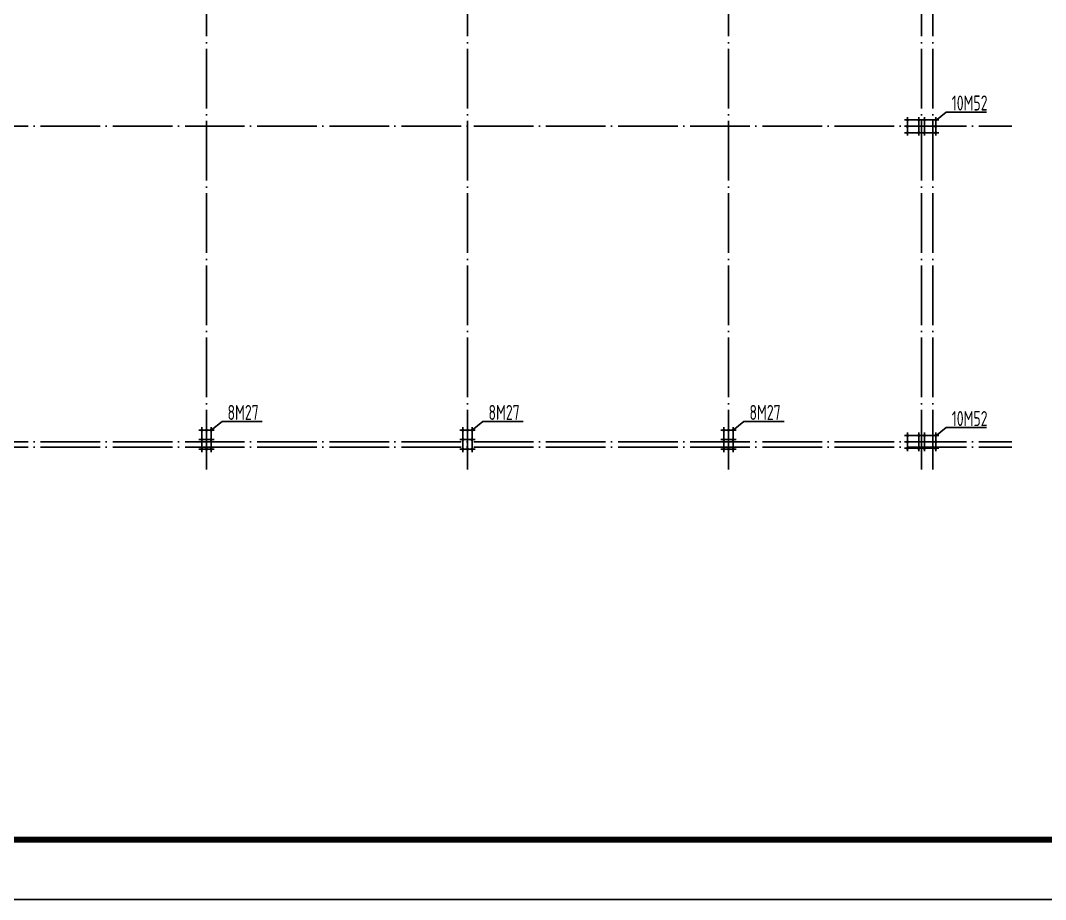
# Model space of a CAD drawing. Extents: x 69728788 to 150676229, y 15322671 to 43663798.
# Drawn here: x 75199015 to 75233381, y 20524503 to 20553960 of the extents above; entities that cross this region are included whole.
import ezdxf

# ---------------------------------------------------------------- set-up
doc = ezdxf.new("R2010")
doc.units = 0
doc.header["$LTSCALE"] = 1000
doc.header["$MEASUREMENT"] = 0
doc.linetypes.add('DOTE', pattern=[2.42, 2, -0.2, 0.02, -0.2])
for name, color, linetype in [('10', 7, 'CONTINUOUS'), ('DOTE', 251, 'DOTE'), ('PUB_TITLE', 4, 'CONTINUOUS'), ('WALL', 4, 'CONTINUOUS'), ('底线', 250, 'CONTINUOUS')]:
    doc.layers.add(name, color=color, linetype=linetype)
doc.styles.add('TSSD_Rein', font='atssdeng.shx', dxfattribs={"width": 0.7, "bigfont": 'atssdchn.shx'})

msp = doc.modelspace()

# ---------------------------------------------------------------- linework, layer by layer
at = {"layer": '10'}
for p, q in [((75228648.1, 20550628.5), (75228744.1, 20550628.5)), ((75228648.1, 20550628.5), (75228744.1, 20550628.5)), ((75228648.1, 20550628.5), (75228744.1, 20550628.5)), ((75228648.1, 20550628.5), (75228744.1, 20550628.5)), ((75228750.5, 20550723.6), (75228750.5, 20550533.4)), ((75228750.5, 20550723.6), (75228750.5, 20550533.4)), ((75228750.5, 20550723.6), (75228750.5, 20550533.4)), ((75228750.5, 20550723.6), (75228750.5, 20550533.4)), ((75228750.5, 20550508.6), (75228750.5, 20550318.4)), ((75228750.5, 20550508.6), (75228750.5, 20550318.4)), ((75228750.5, 20550508.6), (75228750.5, 20550318.4)), ((75228750.5, 20550508.6), (75228750.5, 20550318.4)), ((75228755.5, 20550628.5), (75228851.5, 20550628.5)), ((75229028.1, 20550628.5), (75229124.1, 20550628.5)), ((75229028.1, 20550628.5), (75229124.1, 20550628.5)), ((75229028.1, 20550628.5), (75229124.1, 20550628.5)), ((75229028.1, 20550628.5), (75229124.1, 20550628.5)), ((75229130.5, 20550723.6), (75229130.5, 20550533.4)), ((75229130.5, 20550723.6), (75229130.5, 20550533.4)), ((75229130.5, 20550723.6), (75229130.5, 20550533.4)), ((75229130.5, 20550723.6), (75229130.5, 20550533.4)), ((75229135.5, 20550628.5), (75229231.5, 20550628.5)), ((75229218.1, 20550628.5), (75229314.1, 20550628.5)), ((75229218.1, 20550628.5), (75229314.1, 20550628.5)), ((75229218.1, 20550628.5), (75229314.1, 20550628.5)), ((75229218.1, 20550628.5), (75229314.1, 20550628.5)), ((75229320.5, 20550723.6), (75229320.5, 20550533.4)), ((75229320.5, 20550723.6), (75229320.5, 20550533.4)), ((75229320.5, 20550723.6), (75229320.5, 20550533.4)), ((75229320.5, 20550723.6), (75229320.5, 20550533.4)), ((75229325.5, 20550628.5), (75229421.5, 20550628.5)), ((75229598.1, 20550628.5), (75229694.1, 20550628.5)), ((75229598.1, 20550628.5), (75229694.1, 20550628.5)), ((75229598.1, 20550628.5), (75229694.1, 20550628.5)), ((75229598.1, 20550628.5), (75229694.1, 20550628.5)), ((75229700.5, 20550723.6), (75229700.5, 20550533.4)), ((75229700.5, 20550723.6), (75229700.5, 20550533.4)), ((75229700.5, 20550723.6), (75229700.5, 20550533.4)), ((75229700.5, 20550723.6), (75229700.5, 20550533.4)), ((75229700.5, 20550508.6), (75229700.5, 20550318.4)), ((75229700.5, 20550508.6), (75229700.5, 20550318.4)), ((75229700.5, 20550508.6), (75229700.5, 20550318.4)), ((75229700.5, 20550508.6), (75229700.5, 20550318.4)), ((75229705.5, 20550628.5), (75229801.5, 20550628.5)), ((75228648.1, 20550413.5), (75228744.1, 20550413.5)), ((75228648.1, 20550413.5), (75228744.1, 20550413.5)), ((75228648.1, 20550413.5), (75228744.1, 20550413.5)), ((75228648.1, 20550413.5), (75228744.1, 20550413.5)), ((75228648.1, 20550198.5), (75228744.1, 20550198.5)), ((75228648.1, 20550198.5), (75228744.1, 20550198.5)), ((75228648.1, 20550198.5), (75228744.1, 20550198.5)), ((75228648.1, 20550198.5), (75228744.1, 20550198.5)), ((75228750.5, 20550293.6), (75228750.5, 20550103.4)), ((75228750.5, 20550293.6), (75228750.5, 20550103.4)), ((75228750.5, 20550293.6), (75228750.5, 20550103.4)), ((75228750.5, 20550293.6), (75228750.5, 20550103.4)), ((75228755.5, 20550413.5), (75228851.5, 20550413.5)), ((75228755.5, 20550198.5), (75228851.5, 20550198.5)), ((75229028.1, 20550198.5), (75229124.1, 20550198.5)), ((75229028.1, 20550198.5), (75229124.1, 20550198.5)), ((75229028.1, 20550198.5), (75229124.1, 20550198.5)), ((75229028.1, 20550198.5), (75229124.1, 20550198.5)), ((75229130.5, 20550293.6), (75229130.5, 20550103.4)), ((75229130.5, 20550293.6), (75229130.5, 20550103.4)), ((75229130.5, 20550293.6), (75229130.5, 20550103.4)), ((75229130.5, 20550293.6), (75229130.5, 20550103.4)), ((75229135.5, 20550198.5), (75229231.5, 20550198.5)), ((75229218.1, 20550198.5), (75229314.1, 20550198.5)), ((75229218.1, 20550198.5), (75229314.1, 20550198.5)), ((75229218.1, 20550198.5), (75229314.1, 20550198.5)), ((75229218.1, 20550198.5), (75229314.1, 20550198.5)), ((75229320.5, 20550293.6), (75229320.5, 20550103.4)), ((75229320.5, 20550293.6), (75229320.5, 20550103.4)), ((75229320.5, 20550293.6), (75229320.5, 20550103.4)), ((75229320.5, 20550293.6), (75229320.5, 20550103.4)), ((75229325.5, 20550198.5), (75229421.5, 20550198.5)), ((75229598.1, 20550413.5), (75229694.1, 20550413.5)), ((75229598.1, 20550413.5), (75229694.1, 20550413.5)), ((75229598.1, 20550413.5), (75229694.1, 20550413.5)), ((75229598.1, 20550413.5), (75229694.1, 20550413.5)), ((75229598.1, 20550198.5), (75229694.1, 20550198.5)), ((75229598.1, 20550198.5), (75229694.1, 20550198.5)), ((75229598.1, 20550198.5), (75229694.1, 20550198.5)), ((75229598.1, 20550198.5), (75229694.1, 20550198.5)), ((75229700.5, 20550293.6), (75229700.5, 20550103.4)), ((75229700.5, 20550293.6), (75229700.5, 20550103.4)), ((75229700.5, 20550293.6), (75229700.5, 20550103.4)), ((75229700.5, 20550293.6), (75229700.5, 20550103.4)), ((75229705.5, 20550413.5), (75229801.5, 20550413.5)), ((75229705.5, 20550198.5), (75229801.5, 20550198.5)), ((75204993.1, 20540233.5), (75205089.1, 20540233.5)), ((75204993.1, 20540233.5), (75205089.1, 20540233.5)), ((75204993.1, 20540233.5), (75205089.1, 20540233.5)), ((75204993.1, 20540233.5), (75205089.1, 20540233.5)), ((75205095.5, 20540328.6), (75205095.5, 20540138.4)), ((75205095.5, 20540328.6), (75205095.5, 20540138.4)), ((75205095.5, 20540328.6), (75205095.5, 20540138.4)), ((75205095.5, 20540328.6), (75205095.5, 20540138.4)), ((75205100.5, 20540233.5), (75205201.5, 20540233.5)), ((75205143.1, 20540233.5), (75205244.1, 20540233.5)), ((75205143.1, 20540233.5), (75205244.1, 20540233.5)), ((75205143.1, 20540233.5), (75205244.1, 20540233.5)), ((75205143.1, 20540233.5), (75205244.1, 20540233.5)), ((75205250.5, 20540328.6), (75205250.5, 20540138.4)), ((75205250.5, 20540328.6), (75205250.5, 20540138.4)), ((75205250.5, 20540328.6), (75205250.5, 20540138.4)), ((75205250.5, 20540328.6), (75205250.5, 20540138.4)), ((75205255.5, 20540233.5), (75205356.5, 20540233.5)), ((75205298.1, 20540233.5), (75205399.1, 20540233.5)), ((75205298.1, 20540233.5), (75205399.1, 20540233.5)), ((75205298.1, 20540233.5), (75205399.1, 20540233.5)), ((75205298.1, 20540233.5), (75205399.1, 20540233.5)), ((75205405.5, 20540328.6), (75205405.5, 20540138.4)), ((75205405.5, 20540328.6), (75205405.5, 20540138.4)), ((75205405.5, 20540328.6), (75205405.5, 20540138.4)), ((75205405.5, 20540328.6), (75205405.5, 20540138.4)), ((75205410.5, 20540233.5), (75205506.5, 20540233.5)), ((75213743.1, 20540233.5), (75213839.1, 20540233.5)), ((75213743.1, 20540233.5), (75213839.1, 20540233.5)), ((75213743.1, 20540233.5), (75213839.1, 20540233.5)), ((75213743.1, 20540233.5), (75213839.1, 20540233.5)), ((75213845.5, 20540328.6), (75213845.5, 20540138.4)), ((75213845.5, 20540328.6), (75213845.5, 20540138.4)), ((75213845.5, 20540328.6), (75213845.5, 20540138.4)), ((75213845.5, 20540328.6), (75213845.5, 20540138.4)), ((75213850.5, 20540233.5), (75213951.5, 20540233.5)), ((75213893.1, 20540233.5), (75213994.1, 20540233.5)), ((75213893.1, 20540233.5), (75213994.1, 20540233.5)), ((75213893.1, 20540233.5), (75213994.1, 20540233.5)), ((75213893.1, 20540233.5), (75213994.1, 20540233.5)), ((75214000.5, 20540328.6), (75214000.5, 20540138.4)), ((75214000.5, 20540328.6), (75214000.5, 20540138.4)), ((75214000.5, 20540328.6), (75214000.5, 20540138.4)), ((75214000.5, 20540328.6), (75214000.5, 20540138.4)), ((75214005.5, 20540233.5), (75214106.5, 20540233.5)), ((75214048.1, 20540233.5), (75214149.1, 20540233.5)), ((75214048.1, 20540233.5), (75214149.1, 20540233.5)), ((75214048.1, 20540233.5), (75214149.1, 20540233.5)), ((75214048.1, 20540233.5), (75214149.1, 20540233.5)), ((75214155.5, 20540328.6), (75214155.5, 20540138.4)), ((75214155.5, 20540328.6), (75214155.5, 20540138.4)), ((75214155.5, 20540328.6), (75214155.5, 20540138.4)), ((75214155.5, 20540328.6), (75214155.5, 20540138.4)), ((75214160.5, 20540233.5), (75214256.5, 20540233.5)), ((75222493.1, 20540233.5), (75222589.1, 20540233.5)), ((75222493.1, 20540233.5), (75222589.1, 20540233.5)), ((75222493.1, 20540233.5), (75222589.1, 20540233.5)), ((75222493.1, 20540233.5), (75222589.1, 20540233.5)), ((75222595.5, 20540328.6), (75222595.5, 20540138.4)), ((75222595.5, 20540328.6), (75222595.5, 20540138.4)), ((75222595.5, 20540328.6), (75222595.5, 20540138.4)), ((75222595.5, 20540328.6), (75222595.5, 20540138.4)), ((75222600.5, 20540233.5), (75222701.5, 20540233.5)), ((75222643.1, 20540233.5), (75222744.1, 20540233.5)), ((75222643.1, 20540233.5), (75222744.1, 20540233.5)), ((75222643.1, 20540233.5), (75222744.1, 20540233.5)), ((75222643.1, 20540233.5), (75222744.1, 20540233.5)), ((75222750.5, 20540328.6), (75222750.5, 20540138.4)), ((75222750.5, 20540328.6), (75222750.5, 20540138.4)), ((75222750.5, 20540328.6), (75222750.5, 20540138.4)), ((75222750.5, 20540328.6), (75222750.5, 20540138.4)), ((75222755.5, 20540233.5), (75222856.5, 20540233.5)), ((75222798.1, 20540233.5), (75222899.1, 20540233.5)), ((75222798.1, 20540233.5), (75222899.1, 20540233.5)), ((75222798.1, 20540233.5), (75222899.1, 20540233.5)), ((75222798.1, 20540233.5), (75222899.1, 20540233.5)), ((75222905.5, 20540328.6), (75222905.5, 20540138.4)), ((75222905.5, 20540328.6), (75222905.5, 20540138.4)), ((75222905.5, 20540328.6), (75222905.5, 20540138.4)), ((75222905.5, 20540328.6), (75222905.5, 20540138.4)), ((75222910.5, 20540233.5), (75223006.5, 20540233.5)), ((75228750.5, 20540148.6), (75228750.5, 20539958.4)), ((75228750.5, 20540148.6), (75228750.5, 20539958.4)), ((75228750.5, 20540148.6), (75228750.5, 20539958.4)), ((75228750.5, 20540148.6), (75228750.5, 20539958.4)), ((75229130.5, 20540148.6), (75229130.5, 20539958.4)), ((75229130.5, 20540148.6), (75229130.5, 20539958.4)), ((75229130.5, 20540148.6), (75229130.5, 20539958.4)), ((75229130.5, 20540148.6), (75229130.5, 20539958.4)), ((75229320.5, 20540148.6), (75229320.5, 20539958.4)), ((75229320.5, 20540148.6), (75229320.5, 20539958.4)), ((75229320.5, 20540148.6), (75229320.5, 20539958.4)), ((75229320.5, 20540148.6), (75229320.5, 20539958.4)), ((75229700.5, 20540148.6), (75229700.5, 20539958.4)), ((75229700.5, 20540148.6), (75229700.5, 20539958.4)), ((75229700.5, 20540148.6), (75229700.5, 20539958.4)), ((75229700.5, 20540148.6), (75229700.5, 20539958.4)), ((75204993.1, 20539913.5), (75205089.1, 20539913.5)), ((75204993.1, 20539913.5), (75205089.1, 20539913.5)), ((75204993.1, 20539913.5), (75205089.1, 20539913.5)), ((75204993.1, 20539913.5), (75205089.1, 20539913.5)), ((75205095.5, 20540008.6), (75205095.5, 20539818.4)), ((75205095.5, 20540008.6), (75205095.5, 20539818.4)), ((75205095.5, 20540008.6), (75205095.5, 20539818.4)), ((75205095.5, 20540008.6), (75205095.5, 20539818.4)), ((75205100.5, 20539913.5), (75205201.5, 20539913.5)), ((75205298.1, 20539913.5), (75205399.1, 20539913.5)), ((75205298.1, 20539913.5), (75205399.1, 20539913.5)), ((75205298.1, 20539913.5), (75205399.1, 20539913.5)), ((75205298.1, 20539913.5), (75205399.1, 20539913.5)), ((75205405.5, 20540008.6), (75205405.5, 20539818.4)), ((75205405.5, 20540008.6), (75205405.5, 20539818.4)), ((75205405.5, 20540008.6), (75205405.5, 20539818.4)), ((75205405.5, 20540008.6), (75205405.5, 20539818.4)), ((75205410.5, 20539913.5), (75205506.5, 20539913.5)), ((75213743.1, 20539913.5), (75213839.1, 20539913.5)), ((75213743.1, 20539913.5), (75213839.1, 20539913.5)), ((75213743.1, 20539913.5), (75213839.1, 20539913.5)), ((75213743.1, 20539913.5), (75213839.1, 20539913.5)), ((75213845.5, 20540008.6), (75213845.5, 20539818.4)), ((75213845.5, 20540008.6), (75213845.5, 20539818.4)), ((75213845.5, 20540008.6), (75213845.5, 20539818.4)), ((75213845.5, 20540008.6), (75213845.5, 20539818.4)), ((75213850.5, 20539913.5), (75213951.5, 20539913.5)), ((75214048.1, 20539913.5), (75214149.1, 20539913.5)), ((75214048.1, 20539913.5), (75214149.1, 20539913.5)), ((75214048.1, 20539913.5), (75214149.1, 20539913.5)), ((75214048.1, 20539913.5), (75214149.1, 20539913.5)), ((75214155.5, 20540008.6), (75214155.5, 20539818.4)), ((75214155.5, 20540008.6), (75214155.5, 20539818.4)), ((75214155.5, 20540008.6), (75214155.5, 20539818.4)), ((75214155.5, 20540008.6), (75214155.5, 20539818.4)), ((75214160.5, 20539913.5), (75214256.5, 20539913.5)), ((75222493.1, 20539913.5), (75222589.1, 20539913.5)), ((75222493.1, 20539913.5), (75222589.1, 20539913.5)), ((75222493.1, 20539913.5), (75222589.1, 20539913.5)), ((75222493.1, 20539913.5), (75222589.1, 20539913.5)), ((75222595.5, 20540008.6), (75222595.5, 20539818.4)), ((75222595.5, 20540008.6), (75222595.5, 20539818.4)), ((75222595.5, 20540008.6), (75222595.5, 20539818.4)), ((75222595.5, 20540008.6), (75222595.5, 20539818.4)), ((75222600.5, 20539913.5), (75222701.5, 20539913.5)), ((75222798.1, 20539913.5), (75222899.1, 20539913.5)), ((75222798.1, 20539913.5), (75222899.1, 20539913.5)), ((75222798.1, 20539913.5), (75222899.1, 20539913.5)), ((75222798.1, 20539913.5), (75222899.1, 20539913.5)), ((75222905.5, 20540008.6), (75222905.5, 20539818.4)), ((75222905.5, 20540008.6), (75222905.5, 20539818.4)), ((75222905.5, 20540008.6), (75222905.5, 20539818.4)), ((75222905.5, 20540008.6), (75222905.5, 20539818.4)), ((75222910.5, 20539913.5), (75223006.5, 20539913.5)), ((75228648.1, 20540053.5), (75228744.1, 20540053.5)), ((75228648.1, 20540053.5), (75228744.1, 20540053.5)), ((75228648.1, 20540053.5), (75228744.1, 20540053.5)), ((75228648.1, 20540053.5), (75228744.1, 20540053.5)), ((75228648.1, 20539838.5), (75228744.1, 20539838.5)), ((75228648.1, 20539838.5), (75228744.1, 20539838.5)), ((75228648.1, 20539838.5), (75228744.1, 20539838.5)), ((75228648.1, 20539838.5), (75228744.1, 20539838.5)), ((75228750.5, 20539933.6), (75228750.5, 20539743.4)), ((75228750.5, 20539933.6), (75228750.5, 20539743.4)), ((75228750.5, 20539933.6), (75228750.5, 20539743.4)), ((75228750.5, 20539933.6), (75228750.5, 20539743.4)), ((75228755.5, 20540053.5), (75228851.5, 20540053.5)), ((75228755.5, 20539838.5), (75228851.5, 20539838.5)), ((75229028.1, 20540053.5), (75229124.1, 20540053.5)), ((75229028.1, 20540053.5), (75229124.1, 20540053.5)), ((75229028.1, 20540053.5), (75229124.1, 20540053.5)), ((75229028.1, 20540053.5), (75229124.1, 20540053.5)), ((75229135.5, 20540053.5), (75229231.5, 20540053.5)), ((75229218.1, 20540053.5), (75229314.1, 20540053.5)), ((75229218.1, 20540053.5), (75229314.1, 20540053.5)), ((75229218.1, 20540053.5), (75229314.1, 20540053.5)), ((75229218.1, 20540053.5), (75229314.1, 20540053.5)), ((75229325.5, 20540053.5), (75229421.5, 20540053.5)), ((75229598.1, 20540053.5), (75229694.1, 20540053.5)), ((75229598.1, 20540053.5), (75229694.1, 20540053.5)), ((75229598.1, 20540053.5), (75229694.1, 20540053.5)), ((75229598.1, 20540053.5), (75229694.1, 20540053.5)), ((75229598.1, 20539838.5), (75229694.1, 20539838.5)), ((75229598.1, 20539838.5), (75229694.1, 20539838.5)), ((75229598.1, 20539838.5), (75229694.1, 20539838.5)), ((75229598.1, 20539838.5), (75229694.1, 20539838.5)), ((75229700.5, 20539933.6), (75229700.5, 20539743.4)), ((75229700.5, 20539933.6), (75229700.5, 20539743.4)), ((75229700.5, 20539933.6), (75229700.5, 20539743.4)), ((75229700.5, 20539933.6), (75229700.5, 20539743.4)), ((75229705.5, 20540053.5), (75229801.5, 20540053.5)), ((75229705.5, 20539838.5), (75229801.5, 20539838.5)), ((75204993.1, 20539593.5), (75205089.1, 20539593.5)), ((75204993.1, 20539593.5), (75205089.1, 20539593.5)), ((75204993.1, 20539593.5), (75205089.1, 20539593.5)), ((75204993.1, 20539593.5), (75205089.1, 20539593.5)), ((75205095.5, 20539688.6), (75205095.5, 20539498.4)), ((75205095.5, 20539688.6), (75205095.5, 20539498.4)), ((75205095.5, 20539688.6), (75205095.5, 20539498.4)), ((75205095.5, 20539688.6), (75205095.5, 20539498.4)), ((75205100.5, 20539593.5), (75205201.5, 20539593.5)), ((75205143.1, 20539593.5), (75205244.1, 20539593.5)), ((75205143.1, 20539593.5), (75205244.1, 20539593.5)), ((75205143.1, 20539593.5), (75205244.1, 20539593.5)), ((75205143.1, 20539593.5), (75205244.1, 20539593.5)), ((75205250.5, 20539688.6), (75205250.5, 20539498.4)), ((75205250.5, 20539688.6), (75205250.5, 20539498.4)), ((75205250.5, 20539688.6), (75205250.5, 20539498.4)), ((75205250.5, 20539688.6), (75205250.5, 20539498.4)), ((75205255.5, 20539593.5), (75205356.5, 20539593.5)), ((75205298.1, 20539593.5), (75205399.1, 20539593.5)), ((75205298.1, 20539593.5), (75205399.1, 20539593.5)), ((75205298.1, 20539593.5), (75205399.1, 20539593.5)), ((75205298.1, 20539593.5), (75205399.1, 20539593.5)), ((75205405.5, 20539688.6), (75205405.5, 20539498.4)), ((75205405.5, 20539688.6), (75205405.5, 20539498.4)), ((75205405.5, 20539688.6), (75205405.5, 20539498.4)), ((75205405.5, 20539688.6), (75205405.5, 20539498.4)), ((75205410.5, 20539593.5), (75205506.5, 20539593.5)), ((75213743.1, 20539593.5), (75213839.1, 20539593.5)), ((75213743.1, 20539593.5), (75213839.1, 20539593.5)), ((75213743.1, 20539593.5), (75213839.1, 20539593.5)), ((75213743.1, 20539593.5), (75213839.1, 20539593.5)), ((75213845.5, 20539688.6), (75213845.5, 20539498.4)), ((75213845.5, 20539688.6), (75213845.5, 20539498.4)), ((75213845.5, 20539688.6), (75213845.5, 20539498.4)), ((75213845.5, 20539688.6), (75213845.5, 20539498.4)), ((75213850.5, 20539593.5), (75213951.5, 20539593.5)), ((75213893.1, 20539593.5), (75213994.1, 20539593.5)), ((75213893.1, 20539593.5), (75213994.1, 20539593.5)), ((75213893.1, 20539593.5), (75213994.1, 20539593.5)), ((75213893.1, 20539593.5), (75213994.1, 20539593.5)), ((75214000.5, 20539688.6), (75214000.5, 20539498.4)), ((75214000.5, 20539688.6), (75214000.5, 20539498.4)), ((75214000.5, 20539688.6), (75214000.5, 20539498.4)), ((75214000.5, 20539688.6), (75214000.5, 20539498.4)), ((75214005.5, 20539593.5), (75214106.5, 20539593.5)), ((75214048.1, 20539593.5), (75214149.1, 20539593.5)), ((75214048.1, 20539593.5), (75214149.1, 20539593.5)), ((75214048.1, 20539593.5), (75214149.1, 20539593.5)), ((75214048.1, 20539593.5), (75214149.1, 20539593.5)), ((75214155.5, 20539688.6), (75214155.5, 20539498.4)), ((75214155.5, 20539688.6), (75214155.5, 20539498.4)), ((75214155.5, 20539688.6), (75214155.5, 20539498.4)), ((75214155.5, 20539688.6), (75214155.5, 20539498.4)), ((75214160.5, 20539593.5), (75214256.5, 20539593.5)), ((75222493.1, 20539593.5), (75222589.1, 20539593.5)), ((75222493.1, 20539593.5), (75222589.1, 20539593.5)), ((75222493.1, 20539593.5), (75222589.1, 20539593.5)), ((75222493.1, 20539593.5), (75222589.1, 20539593.5)), ((75222595.5, 20539688.6), (75222595.5, 20539498.4)), ((75222595.5, 20539688.6), (75222595.5, 20539498.4)), ((75222595.5, 20539688.6), (75222595.5, 20539498.4)), ((75222595.5, 20539688.6), (75222595.5, 20539498.4)), ((75222600.5, 20539593.5), (75222701.5, 20539593.5)), ((75222643.1, 20539593.5), (75222744.1, 20539593.5)), ((75222643.1, 20539593.5), (75222744.1, 20539593.5)), ((75222643.1, 20539593.5), (75222744.1, 20539593.5)), ((75222643.1, 20539593.5), (75222744.1, 20539593.5)), ((75222750.5, 20539688.6), (75222750.5, 20539498.4)), ((75222750.5, 20539688.6), (75222750.5, 20539498.4)), ((75222750.5, 20539688.6), (75222750.5, 20539498.4)), ((75222750.5, 20539688.6), (75222750.5, 20539498.4)), ((75222755.5, 20539593.5), (75222856.5, 20539593.5)), ((75222798.1, 20539593.5), (75222899.1, 20539593.5)), ((75222798.1, 20539593.5), (75222899.1, 20539593.5)), ((75222798.1, 20539593.5), (75222899.1, 20539593.5)), ((75222798.1, 20539593.5), (75222899.1, 20539593.5)), ((75222905.5, 20539688.6), (75222905.5, 20539498.4)), ((75222905.5, 20539688.6), (75222905.5, 20539498.4)), ((75222905.5, 20539688.6), (75222905.5, 20539498.4)), ((75222905.5, 20539688.6), (75222905.5, 20539498.4)), ((75222910.5, 20539593.5), (75223006.5, 20539593.5)), ((75228648.1, 20539623.5), (75228744.1, 20539623.5)), ((75228648.1, 20539623.5), (75228744.1, 20539623.5)), ((75228648.1, 20539623.5), (75228744.1, 20539623.5)), ((75228648.1, 20539623.5), (75228744.1, 20539623.5)), ((75228750.5, 20539718.6), (75228750.5, 20539528.4)), ((75228750.5, 20539718.6), (75228750.5, 20539528.4)), ((75228750.5, 20539718.6), (75228750.5, 20539528.4)), ((75228750.5, 20539718.6), (75228750.5, 20539528.4)), ((75228755.5, 20539623.5), (75228851.5, 20539623.5)), ((75229028.1, 20539623.5), (75229124.1, 20539623.5)), ((75229028.1, 20539623.5), (75229124.1, 20539623.5)), ((75229028.1, 20539623.5), (75229124.1, 20539623.5)), ((75229028.1, 20539623.5), (75229124.1, 20539623.5)), ((75229130.5, 20539718.6), (75229130.5, 20539528.4)), ((75229130.5, 20539718.6), (75229130.5, 20539528.4)), ((75229130.5, 20539718.6), (75229130.5, 20539528.4)), ((75229130.5, 20539718.6), (75229130.5, 20539528.4)), ((75229135.5, 20539623.5), (75229231.5, 20539623.5)), ((75229218.1, 20539623.5), (75229314.1, 20539623.5)), ((75229218.1, 20539623.5), (75229314.1, 20539623.5)), ((75229218.1, 20539623.5), (75229314.1, 20539623.5)), ((75229218.1, 20539623.5), (75229314.1, 20539623.5)), ((75229320.5, 20539718.6), (75229320.5, 20539528.4)), ((75229320.5, 20539718.6), (75229320.5, 20539528.4)), ((75229320.5, 20539718.6), (75229320.5, 20539528.4)), ((75229320.5, 20539718.6), (75229320.5, 20539528.4)), ((75229325.5, 20539623.5), (75229421.5, 20539623.5)), ((75229598.1, 20539623.5), (75229694.1, 20539623.5)), ((75229598.1, 20539623.5), (75229694.1, 20539623.5)), ((75229598.1, 20539623.5), (75229694.1, 20539623.5)), ((75229598.1, 20539623.5), (75229694.1, 20539623.5)), ((75229700.5, 20539718.6), (75229700.5, 20539528.4)), ((75229700.5, 20539718.6), (75229700.5, 20539528.4)), ((75229700.5, 20539718.6), (75229700.5, 20539528.4)), ((75229700.5, 20539718.6), (75229700.5, 20539528.4)), ((75229705.5, 20539623.5), (75229801.5, 20539623.5))]:
    msp.add_line(p, q, dxfattribs=at)
at = {"layer": '10', "const_width": 51.2}
for points in [[(75228750.5, 20550602.9, 1), (75228750.5, 20550654.1, 1), (75228750.5, 20550602.9)], [(75228750.5, 20550602.9, 1), (75228750.5, 20550654.1, 1), (75228750.5, 20550602.9)], [(75228750.5, 20550602.9, 1), (75228750.5, 20550654.1, 1), (75228750.5, 20550602.9)], [(75228750.5, 20550602.9, 1), (75228750.5, 20550654.1, 1), (75228750.5, 20550602.9)], [(75228750.5, 20550387.9, 1), (75228750.5, 20550439.1, 1), (75228750.5, 20550387.9)], [(75228750.5, 20550387.9, 1), (75228750.5, 20550439.1, 1), (75228750.5, 20550387.9)], [(75228750.5, 20550387.9, 1), (75228750.5, 20550439.1, 1), (75228750.5, 20550387.9)], [(75228750.5, 20550387.9, 1), (75228750.5, 20550439.1, 1), (75228750.5, 20550387.9)], [(75229130.5, 20550602.9, 1), (75229130.5, 20550654.1, 1), (75229130.5, 20550602.9)], [(75229130.5, 20550602.9, 1), (75229130.5, 20550654.1, 1), (75229130.5, 20550602.9)], [(75229130.5, 20550602.9, 1), (75229130.5, 20550654.1, 1), (75229130.5, 20550602.9)], [(75229130.5, 20550602.9, 1), (75229130.5, 20550654.1, 1), (75229130.5, 20550602.9)], [(75229320.5, 20550602.9, 1), (75229320.5, 20550654.1, 1), (75229320.5, 20550602.9)], [(75229320.5, 20550602.9, 1), (75229320.5, 20550654.1, 1), (75229320.5, 20550602.9)], [(75229320.5, 20550602.9, 1), (75229320.5, 20550654.1, 1), (75229320.5, 20550602.9)], [(75229320.5, 20550602.9, 1), (75229320.5, 20550654.1, 1), (75229320.5, 20550602.9)], [(75229700.5, 20550602.9, 1), (75229700.5, 20550654.1, 1), (75229700.5, 20550602.9)], [(75229700.5, 20550602.9, 1), (75229700.5, 20550654.1, 1), (75229700.5, 20550602.9)], [(75229700.5, 20550602.9, 1), (75229700.5, 20550654.1, 1), (75229700.5, 20550602.9)], [(75229700.5, 20550602.9, 1), (75229700.5, 20550654.1, 1), (75229700.5, 20550602.9)], [(75229700.5, 20550387.9, 1), (75229700.5, 20550439.1, 1), (75229700.5, 20550387.9)], [(75229700.5, 20550387.9, 1), (75229700.5, 20550439.1, 1), (75229700.5, 20550387.9)], [(75229700.5, 20550387.9, 1), (75229700.5, 20550439.1, 1), (75229700.5, 20550387.9)], [(75229700.5, 20550387.9, 1), (75229700.5, 20550439.1, 1), (75229700.5, 20550387.9)], [(75228750.5, 20550172.9, 1), (75228750.5, 20550224.1, 1), (75228750.5, 20550172.9)], [(75228750.5, 20550172.9, 1), (75228750.5, 20550224.1, 1), (75228750.5, 20550172.9)], [(75228750.5, 20550172.9, 1), (75228750.5, 20550224.1, 1), (75228750.5, 20550172.9)], [(75228750.5, 20550172.9, 1), (75228750.5, 20550224.1, 1), (75228750.5, 20550172.9)], [(75229130.5, 20550172.9, 1), (75229130.5, 20550224.1, 1), (75229130.5, 20550172.9)], [(75229130.5, 20550172.9, 1), (75229130.5, 20550224.1, 1), (75229130.5, 20550172.9)], [(75229130.5, 20550172.9, 1), (75229130.5, 20550224.1, 1), (75229130.5, 20550172.9)], [(75229130.5, 20550172.9, 1), (75229130.5, 20550224.1, 1), (75229130.5, 20550172.9)], [(75229320.5, 20550172.9, 1), (75229320.5, 20550224.1, 1), (75229320.5, 20550172.9)], [(75229320.5, 20550172.9, 1), (75229320.5, 20550224.1, 1), (75229320.5, 20550172.9)], [(75229320.5, 20550172.9, 1), (75229320.5, 20550224.1, 1), (75229320.5, 20550172.9)], [(75229320.5, 20550172.9, 1), (75229320.5, 20550224.1, 1), (75229320.5, 20550172.9)], [(75229700.5, 20550172.9, 1), (75229700.5, 20550224.1, 1), (75229700.5, 20550172.9)], [(75229700.5, 20550172.9, 1), (75229700.5, 20550224.1, 1), (75229700.5, 20550172.9)], [(75229700.5, 20550172.9, 1), (75229700.5, 20550224.1, 1), (75229700.5, 20550172.9)], [(75229700.5, 20550172.9, 1), (75229700.5, 20550224.1, 1), (75229700.5, 20550172.9)], [(75205095.5, 20540207.9, 1), (75205095.5, 20540259.1, 1), (75205095.5, 20540207.9)], [(75205095.5, 20540207.9, 1), (75205095.5, 20540259.1, 1), (75205095.5, 20540207.9)], [(75205095.5, 20540207.9, 1), (75205095.5, 20540259.1, 1), (75205095.5, 20540207.9)], [(75205095.5, 20540207.9, 1), (75205095.5, 20540259.1, 1), (75205095.5, 20540207.9)], [(75205250.5, 20540207.9, 1), (75205250.5, 20540259.1, 1), (75205250.5, 20540207.9)], [(75205250.5, 20540207.9, 1), (75205250.5, 20540259.1, 1), (75205250.5, 20540207.9)], [(75205250.5, 20540207.9, 1), (75205250.5, 20540259.1, 1), (75205250.5, 20540207.9)], [(75205250.5, 20540207.9, 1), (75205250.5, 20540259.1, 1), (75205250.5, 20540207.9)], [(75205405.5, 20540207.9, 1), (75205405.5, 20540259.1, 1), (75205405.5, 20540207.9)], [(75205405.5, 20540207.9, 1), (75205405.5, 20540259.1, 1), (75205405.5, 20540207.9)], [(75205405.5, 20540207.9, 1), (75205405.5, 20540259.1, 1), (75205405.5, 20540207.9)], [(75205405.5, 20540207.9, 1), (75205405.5, 20540259.1, 1), (75205405.5, 20540207.9)], [(75213845.5, 20540207.9, 1), (75213845.5, 20540259.1, 1), (75213845.5, 20540207.9)], [(75213845.5, 20540207.9, 1), (75213845.5, 20540259.1, 1), (75213845.5, 20540207.9)], [(75213845.5, 20540207.9, 1), (75213845.5, 20540259.1, 1), (75213845.5, 20540207.9)], [(75213845.5, 20540207.9, 1), (75213845.5, 20540259.1, 1), (75213845.5, 20540207.9)], [(75214000.5, 20540207.9, 1), (75214000.5, 20540259.1, 1), (75214000.5, 20540207.9)], [(75214000.5, 20540207.9, 1), (75214000.5, 20540259.1, 1), (75214000.5, 20540207.9)], [(75214000.5, 20540207.9, 1), (75214000.5, 20540259.1, 1), (75214000.5, 20540207.9)], [(75214000.5, 20540207.9, 1), (75214000.5, 20540259.1, 1), (75214000.5, 20540207.9)], [(75214155.5, 20540207.9, 1), (75214155.5, 20540259.1, 1), (75214155.5, 20540207.9)], [(75214155.5, 20540207.9, 1), (75214155.5, 20540259.1, 1), (75214155.5, 20540207.9)], [(75214155.5, 20540207.9, 1), (75214155.5, 20540259.1, 1), (75214155.5, 20540207.9)], [(75214155.5, 20540207.9, 1), (75214155.5, 20540259.1, 1), (75214155.5, 20540207.9)], [(75222595.5, 20540207.9, 1), (75222595.5, 20540259.1, 1), (75222595.5, 20540207.9)], [(75222595.5, 20540207.9, 1), (75222595.5, 20540259.1, 1), (75222595.5, 20540207.9)], [(75222595.5, 20540207.9, 1), (75222595.5, 20540259.1, 1), (75222595.5, 20540207.9)], [(75222595.5, 20540207.9, 1), (75222595.5, 20540259.1, 1), (75222595.5, 20540207.9)], [(75222750.5, 20540207.9, 1), (75222750.5, 20540259.1, 1), (75222750.5, 20540207.9)], [(75222750.5, 20540207.9, 1), (75222750.5, 20540259.1, 1), (75222750.5, 20540207.9)], [(75222750.5, 20540207.9, 1), (75222750.5, 20540259.1, 1), (75222750.5, 20540207.9)], [(75222750.5, 20540207.9, 1), (75222750.5, 20540259.1, 1), (75222750.5, 20540207.9)], [(75222905.5, 20540207.9, 1), (75222905.5, 20540259.1, 1), (75222905.5, 20540207.9)], [(75222905.5, 20540207.9, 1), (75222905.5, 20540259.1, 1), (75222905.5, 20540207.9)], [(75222905.5, 20540207.9, 1), (75222905.5, 20540259.1, 1), (75222905.5, 20540207.9)], [(75222905.5, 20540207.9, 1), (75222905.5, 20540259.1, 1), (75222905.5, 20540207.9)], [(75205095.5, 20539887.9, 1), (75205095.5, 20539939.1, 1), (75205095.5, 20539887.9)], [(75205095.5, 20539887.9, 1), (75205095.5, 20539939.1, 1), (75205095.5, 20539887.9)], [(75205095.5, 20539887.9, 1), (75205095.5, 20539939.1, 1), (75205095.5, 20539887.9)], [(75205095.5, 20539887.9, 1), (75205095.5, 20539939.1, 1), (75205095.5, 20539887.9)], [(75205405.5, 20539887.9, 1), (75205405.5, 20539939.1, 1), (75205405.5, 20539887.9)], [(75205405.5, 20539887.9, 1), (75205405.5, 20539939.1, 1), (75205405.5, 20539887.9)], [(75205405.5, 20539887.9, 1), (75205405.5, 20539939.1, 1), (75205405.5, 20539887.9)], [(75205405.5, 20539887.9, 1), (75205405.5, 20539939.1, 1), (75205405.5, 20539887.9)], [(75213845.5, 20539887.9, 1), (75213845.5, 20539939.1, 1), (75213845.5, 20539887.9)], [(75213845.5, 20539887.9, 1), (75213845.5, 20539939.1, 1), (75213845.5, 20539887.9)], [(75213845.5, 20539887.9, 1), (75213845.5, 20539939.1, 1), (75213845.5, 20539887.9)], [(75213845.5, 20539887.9, 1), (75213845.5, 20539939.1, 1), (75213845.5, 20539887.9)], [(75214155.5, 20539887.9, 1), (75214155.5, 20539939.1, 1), (75214155.5, 20539887.9)], [(75214155.5, 20539887.9, 1), (75214155.5, 20539939.1, 1), (75214155.5, 20539887.9)], [(75214155.5, 20539887.9, 1), (75214155.5, 20539939.1, 1), (75214155.5, 20539887.9)], [(75214155.5, 20539887.9, 1), (75214155.5, 20539939.1, 1), (75214155.5, 20539887.9)], [(75222595.5, 20539887.9, 1), (75222595.5, 20539939.1, 1), (75222595.5, 20539887.9)], [(75222595.5, 20539887.9, 1), (75222595.5, 20539939.1, 1), (75222595.5, 20539887.9)], [(75222595.5, 20539887.9, 1), (75222595.5, 20539939.1, 1), (75222595.5, 20539887.9)], [(75222595.5, 20539887.9, 1), (75222595.5, 20539939.1, 1), (75222595.5, 20539887.9)], [(75222905.5, 20539887.9, 1), (75222905.5, 20539939.1, 1), (75222905.5, 20539887.9)], [(75222905.5, 20539887.9, 1), (75222905.5, 20539939.1, 1), (75222905.5, 20539887.9)], [(75222905.5, 20539887.9, 1), (75222905.5, 20539939.1, 1), (75222905.5, 20539887.9)], [(75222905.5, 20539887.9, 1), (75222905.5, 20539939.1, 1), (75222905.5, 20539887.9)], [(75228750.5, 20540027.9, 1), (75228750.5, 20540079.1, 1), (75228750.5, 20540027.9)], [(75228750.5, 20540027.9, 1), (75228750.5, 20540079.1, 1), (75228750.5, 20540027.9)], [(75228750.5, 20540027.9, 1), (75228750.5, 20540079.1, 1), (75228750.5, 20540027.9)], [(75228750.5, 20540027.9, 1), (75228750.5, 20540079.1, 1), (75228750.5, 20540027.9)], [(75228750.5, 20539812.9, 1), (75228750.5, 20539864.1, 1), (75228750.5, 20539812.9)], [(75228750.5, 20539812.9, 1), (75228750.5, 20539864.1, 1), (75228750.5, 20539812.9)], [(75228750.5, 20539812.9, 1), (75228750.5, 20539864.1, 1), (75228750.5, 20539812.9)], [(75228750.5, 20539812.9, 1), (75228750.5, 20539864.1, 1), (75228750.5, 20539812.9)], [(75229130.5, 20540027.9, 1), (75229130.5, 20540079.1, 1), (75229130.5, 20540027.9)], [(75229130.5, 20540027.9, 1), (75229130.5, 20540079.1, 1), (75229130.5, 20540027.9)], [(75229130.5, 20540027.9, 1), (75229130.5, 20540079.1, 1), (75229130.5, 20540027.9)], [(75229130.5, 20540027.9, 1), (75229130.5, 20540079.1, 1), (75229130.5, 20540027.9)], [(75229320.5, 20540027.9, 1), (75229320.5, 20540079.1, 1), (75229320.5, 20540027.9)], [(75229320.5, 20540027.9, 1), (75229320.5, 20540079.1, 1), (75229320.5, 20540027.9)], [(75229320.5, 20540027.9, 1), (75229320.5, 20540079.1, 1), (75229320.5, 20540027.9)], [(75229320.5, 20540027.9, 1), (75229320.5, 20540079.1, 1), (75229320.5, 20540027.9)], [(75229700.5, 20540027.9, 1), (75229700.5, 20540079.1, 1), (75229700.5, 20540027.9)], [(75229700.5, 20540027.9, 1), (75229700.5, 20540079.1, 1), (75229700.5, 20540027.9)], [(75229700.5, 20540027.9, 1), (75229700.5, 20540079.1, 1), (75229700.5, 20540027.9)], [(75229700.5, 20540027.9, 1), (75229700.5, 20540079.1, 1), (75229700.5, 20540027.9)], [(75229700.5, 20539812.9, 1), (75229700.5, 20539864.1, 1), (75229700.5, 20539812.9)], [(75229700.5, 20539812.9, 1), (75229700.5, 20539864.1, 1), (75229700.5, 20539812.9)], [(75229700.5, 20539812.9, 1), (75229700.5, 20539864.1, 1), (75229700.5, 20539812.9)], [(75229700.5, 20539812.9, 1), (75229700.5, 20539864.1, 1), (75229700.5, 20539812.9)], [(75205095.5, 20539567.9, 1), (75205095.5, 20539619.1, 1), (75205095.5, 20539567.9)], [(75205095.5, 20539567.9, 1), (75205095.5, 20539619.1, 1), (75205095.5, 20539567.9)], [(75205095.5, 20539567.9, 1), (75205095.5, 20539619.1, 1), (75205095.5, 20539567.9)], [(75205095.5, 20539567.9, 1), (75205095.5, 20539619.1, 1), (75205095.5, 20539567.9)], [(75205250.5, 20539567.9, 1), (75205250.5, 20539619.1, 1), (75205250.5, 20539567.9)], [(75205250.5, 20539567.9, 1), (75205250.5, 20539619.1, 1), (75205250.5, 20539567.9)], [(75205250.5, 20539567.9, 1), (75205250.5, 20539619.1, 1), (75205250.5, 20539567.9)], [(75205250.5, 20539567.9, 1), (75205250.5, 20539619.1, 1), (75205250.5, 20539567.9)], [(75205405.5, 20539567.9, 1), (75205405.5, 20539619.1, 1), (75205405.5, 20539567.9)], [(75205405.5, 20539567.9, 1), (75205405.5, 20539619.1, 1), (75205405.5, 20539567.9)], [(75205405.5, 20539567.9, 1), (75205405.5, 20539619.1, 1), (75205405.5, 20539567.9)], [(75205405.5, 20539567.9, 1), (75205405.5, 20539619.1, 1), (75205405.5, 20539567.9)], [(75213845.5, 20539567.9, 1), (75213845.5, 20539619.1, 1), (75213845.5, 20539567.9)], [(75213845.5, 20539567.9, 1), (75213845.5, 20539619.1, 1), (75213845.5, 20539567.9)], [(75213845.5, 20539567.9, 1), (75213845.5, 20539619.1, 1), (75213845.5, 20539567.9)], [(75213845.5, 20539567.9, 1), (75213845.5, 20539619.1, 1), (75213845.5, 20539567.9)], [(75214000.5, 20539567.9, 1), (75214000.5, 20539619.1, 1), (75214000.5, 20539567.9)], [(75214000.5, 20539567.9, 1), (75214000.5, 20539619.1, 1), (75214000.5, 20539567.9)], [(75214000.5, 20539567.9, 1), (75214000.5, 20539619.1, 1), (75214000.5, 20539567.9)], [(75214000.5, 20539567.9, 1), (75214000.5, 20539619.1, 1), (75214000.5, 20539567.9)], [(75214155.5, 20539567.9, 1), (75214155.5, 20539619.1, 1), (75214155.5, 20539567.9)], [(75214155.5, 20539567.9, 1), (75214155.5, 20539619.1, 1), (75214155.5, 20539567.9)], [(75214155.5, 20539567.9, 1), (75214155.5, 20539619.1, 1), (75214155.5, 20539567.9)], [(75214155.5, 20539567.9, 1), (75214155.5, 20539619.1, 1), (75214155.5, 20539567.9)], [(75222595.5, 20539567.9, 1), (75222595.5, 20539619.1, 1), (75222595.5, 20539567.9)], [(75222595.5, 20539567.9, 1), (75222595.5, 20539619.1, 1), (75222595.5, 20539567.9)], [(75222595.5, 20539567.9, 1), (75222595.5, 20539619.1, 1), (75222595.5, 20539567.9)], [(75222595.5, 20539567.9, 1), (75222595.5, 20539619.1, 1), (75222595.5, 20539567.9)], [(75222750.5, 20539567.9, 1), (75222750.5, 20539619.1, 1), (75222750.5, 20539567.9)], [(75222750.5, 20539567.9, 1), (75222750.5, 20539619.1, 1), (75222750.5, 20539567.9)], [(75222750.5, 20539567.9, 1), (75222750.5, 20539619.1, 1), (75222750.5, 20539567.9)], [(75222750.5, 20539567.9, 1), (75222750.5, 20539619.1, 1), (75222750.5, 20539567.9)], [(75222905.5, 20539567.9, 1), (75222905.5, 20539619.1, 1), (75222905.5, 20539567.9)], [(75222905.5, 20539567.9, 1), (75222905.5, 20539619.1, 1), (75222905.5, 20539567.9)], [(75222905.5, 20539567.9, 1), (75222905.5, 20539619.1, 1), (75222905.5, 20539567.9)], [(75222905.5, 20539567.9, 1), (75222905.5, 20539619.1, 1), (75222905.5, 20539567.9)], [(75228750.5, 20539597.9, 1), (75228750.5, 20539649.1, 1), (75228750.5, 20539597.9)], [(75228750.5, 20539597.9, 1), (75228750.5, 20539649.1, 1), (75228750.5, 20539597.9)], [(75228750.5, 20539597.9, 1), (75228750.5, 20539649.1, 1), (75228750.5, 20539597.9)], [(75228750.5, 20539597.9, 1), (75228750.5, 20539649.1, 1), (75228750.5, 20539597.9)], [(75229130.5, 20539597.9, 1), (75229130.5, 20539649.1, 1), (75229130.5, 20539597.9)], [(75229130.5, 20539597.9, 1), (75229130.5, 20539649.1, 1), (75229130.5, 20539597.9)], [(75229130.5, 20539597.9, 1), (75229130.5, 20539649.1, 1), (75229130.5, 20539597.9)], [(75229130.5, 20539597.9, 1), (75229130.5, 20539649.1, 1), (75229130.5, 20539597.9)], [(75229320.5, 20539597.9, 1), (75229320.5, 20539649.1, 1), (75229320.5, 20539597.9)], [(75229320.5, 20539597.9, 1), (75229320.5, 20539649.1, 1), (75229320.5, 20539597.9)], [(75229320.5, 20539597.9, 1), (75229320.5, 20539649.1, 1), (75229320.5, 20539597.9)], [(75229320.5, 20539597.9, 1), (75229320.5, 20539649.1, 1), (75229320.5, 20539597.9)], [(75229700.5, 20539597.9, 1), (75229700.5, 20539649.1, 1), (75229700.5, 20539597.9)], [(75229700.5, 20539597.9, 1), (75229700.5, 20539649.1, 1), (75229700.5, 20539597.9)], [(75229700.5, 20539597.9, 1), (75229700.5, 20539649.1, 1), (75229700.5, 20539597.9)], [(75229700.5, 20539597.9, 1), (75229700.5, 20539649.1, 1), (75229700.5, 20539597.9)]]:
    msp.add_lwpolyline(points, format="xyb", close=True, dxfattribs=at)
at = {"layer": 'DOTE'}
for p, q in [((75205250.5, 20538913.5), (75205250.5, 20632913.5)), ((75214000.5, 20538913.5), (75214000.5, 20632913.5)), ((75222750.5, 20538913.5), (75222750.5, 20632913.5)), ((75229225.5, 20538913.5), (75229225.5, 20632913.5)), ((75229600.5, 20538913.5), (75229600.5, 20632913.5)), ((75122250.5, 20550413.5), (75232250.5, 20550413.5)), ((75122250.5, 20539838.5), (75232250.5, 20539838.5)), ((75122250.5, 20539663.5), (75232250.5, 20539663.5))]:
    msp.add_line(p, q, dxfattribs=at)
at = {"layer": 'PUB_TITLE'}
msp.add_lwpolyline([(75107584.3, 20524502.8), (75275784.3, 20524502.8), (75275784.3, 20643302.8), (75107584.3, 20643302.8)], close=True, dxfattribs=at)
at = {"layer": 'PUB_TITLE', "const_width": 200}
msp.add_lwpolyline([(75112584.3, 20526502.8), (75273784.3, 20526502.8), (75273784.3, 20641302.8), (75112584.3, 20641302.8)], close=True, dxfattribs=at)
at = {"layer": 'WALL'}
for points in [[(75229694.3, 20550603.1), (75230053.3, 20550890.5), (75231399.7, 20550890.5)], [(75205411.9, 20540233.5), (75205770.9, 20540520.9), (75207117.3, 20540520.9)], [(75214161.9, 20540233.5), (75214520.9, 20540520.9), (75215867.3, 20540520.9)], [(75222911.9, 20540233.5), (75223270.9, 20540520.9), (75224617.3, 20540520.9)], [(75229694.3, 20540028.1), (75230053.3, 20540315.5), (75231399.7, 20540315.5)]]:
    msp.add_lwpolyline(points, dxfattribs=at)
at = {"layer": '底线'}
for p, q in [((75205250.5, 20540233.5), (75205250.5, 20539593.5)), ((75214000.5, 20540233.5), (75214000.5, 20539593.5)), ((75222750.5, 20540233.5), (75222750.5, 20539593.5)), ((75205095.5, 20539913.5), (75205405.5, 20539913.5)), ((75213845.5, 20539913.5), (75214155.5, 20539913.5)), ((75222595.5, 20539913.5), (75222905.5, 20539913.5))]:
    msp.add_line(p, q, dxfattribs=at)
for points in [[(75228750.5, 20550628.5), (75229700.5, 20550628.5), (75229700.5, 20550198.5), (75228750.5, 20550198.5)], [(75229130.5, 20550628.5), (75229320.5, 20550628.5), (75229320.5, 20550198.5), (75229130.5, 20550198.5)], [(75205095.5, 20540233.5), (75205405.5, 20540233.5), (75205405.5, 20539593.5), (75205095.5, 20539593.5)], [(75213845.5, 20540233.5), (75214155.5, 20540233.5), (75214155.5, 20539593.5), (75213845.5, 20539593.5)], [(75222595.5, 20540233.5), (75222905.5, 20540233.5), (75222905.5, 20539593.5), (75222595.5, 20539593.5)], [(75228750.5, 20540053.5), (75229700.5, 20540053.5), (75229700.5, 20539623.5), (75228750.5, 20539623.5)], [(75229130.5, 20540053.5), (75229320.5, 20540053.5), (75229320.5, 20539623.5), (75229130.5, 20539623.5)]]:
    msp.add_lwpolyline(points, close=True, dxfattribs=at)

# ---------------------------------------------------------------- texts
at = {"layer": 'WALL', "style": 'TSSD_Rein', "width": 0.7}
for s, p in [('10M52', (75230237, 20550943.1)), ('8M27', (75205954.6, 20540573.5)), ('8M27', (75214704.6, 20540573.5)), ('8M27', (75223454.6, 20540573.5)), ('10M52', (75230237, 20540368.1))]:
    msp.add_text(s, height=504, dxfattribs=at).set_placement(p)

doc.saveas('drawing.dxf')
